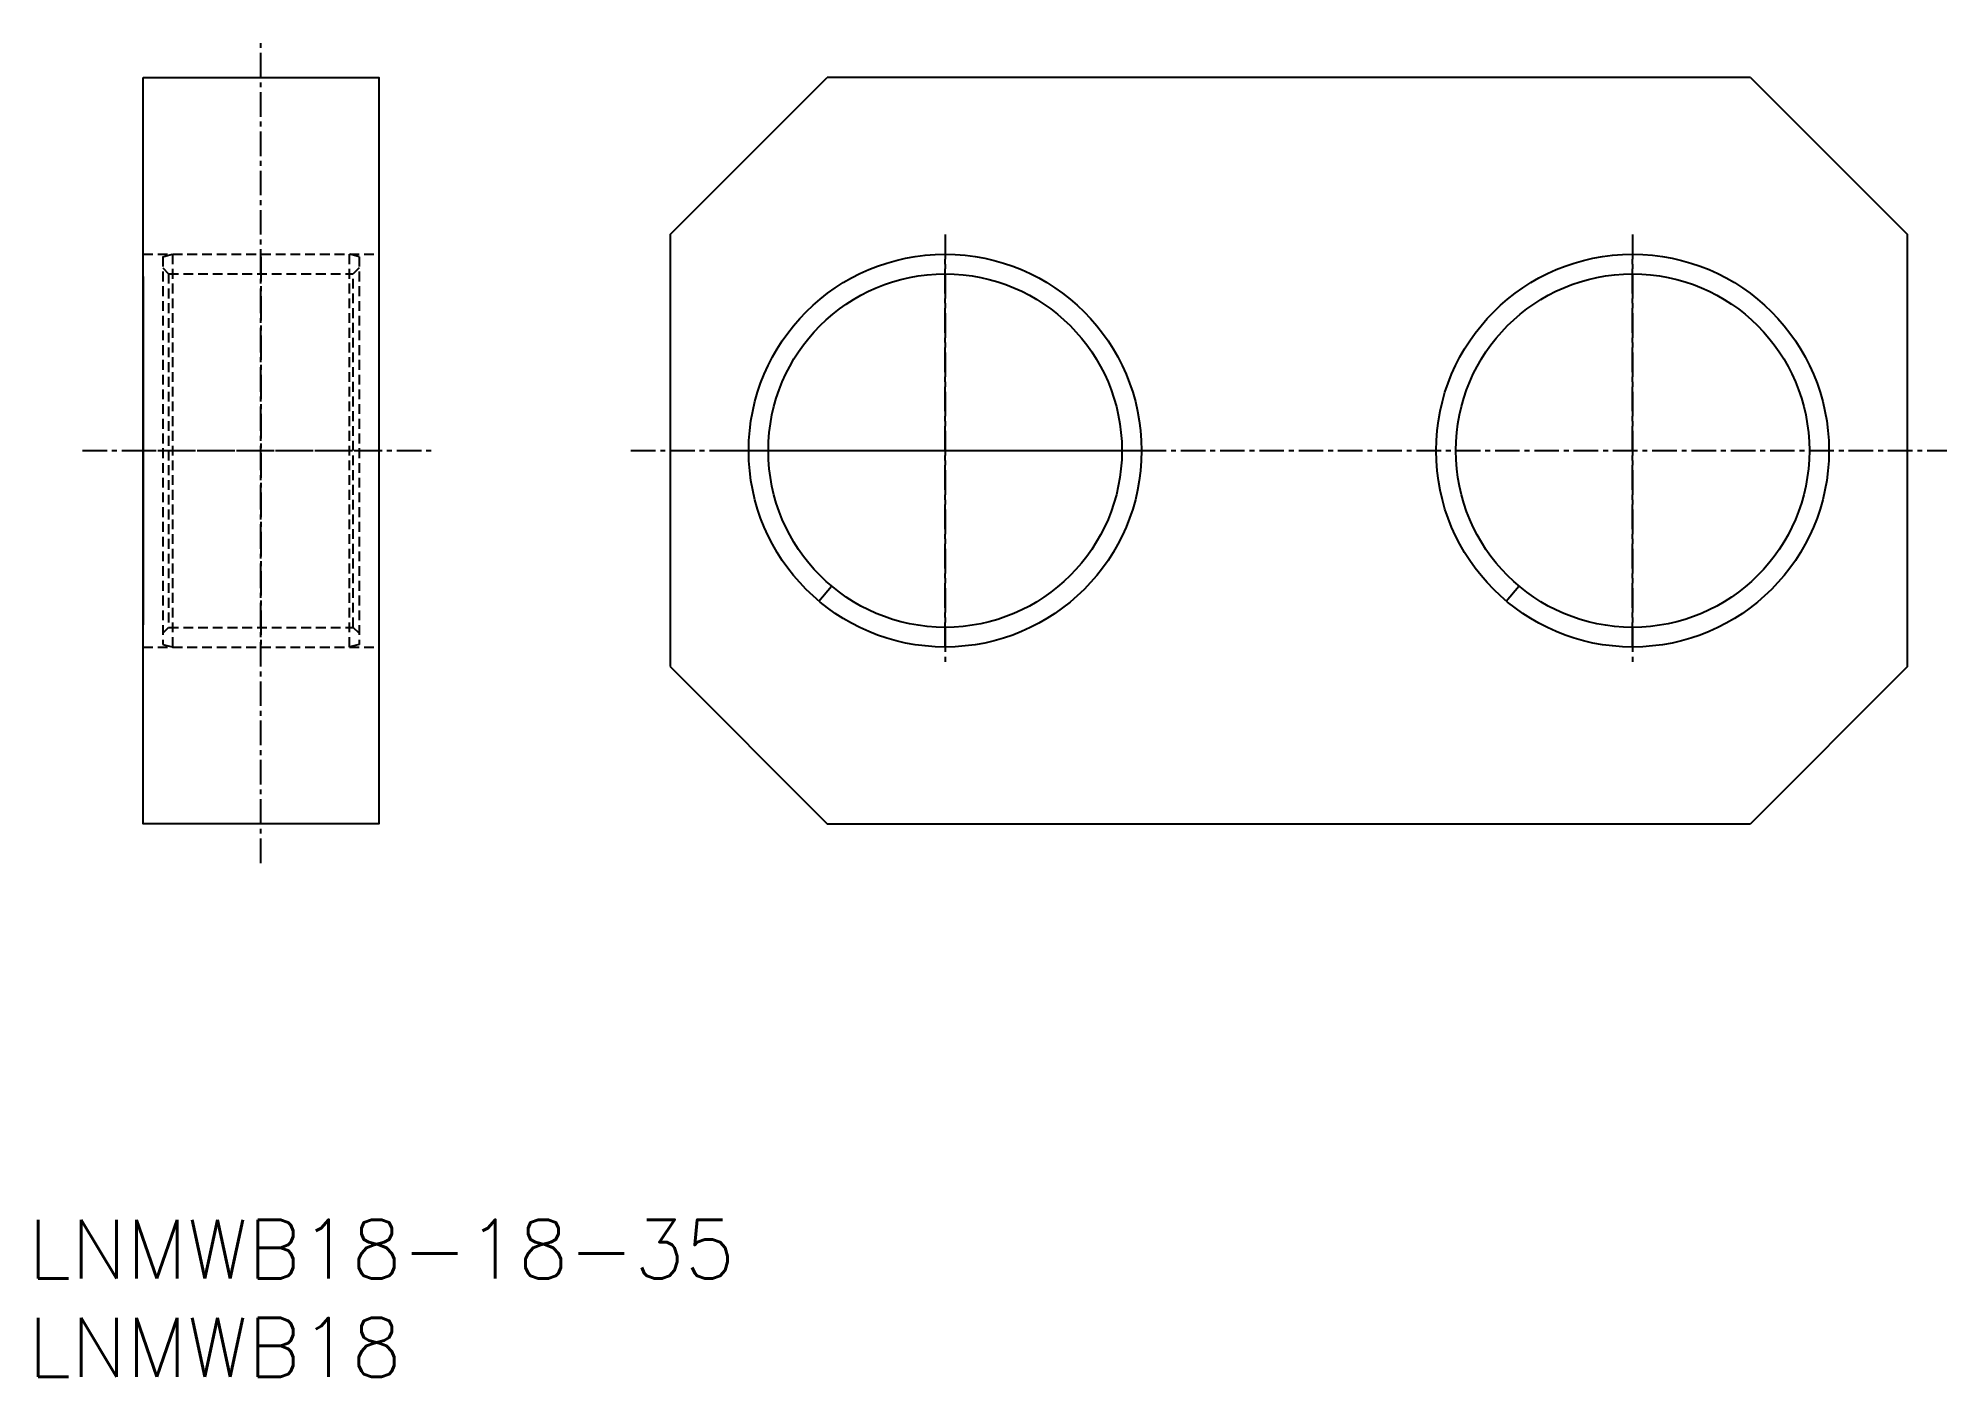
# Model space of a CAD drawing. Extents: x 92.7 to 189.8, y 57.3 to 125.5.
import ezdxf
from ezdxf.enums import TextEntityAlignment as Align

# ---------------------------------------------------------------- set-up
doc = ezdxf.new("R2010")
doc.units = 0
doc.header["$MEASUREMENT"] = 0
doc.linetypes.add('CENTER', pattern=[2, 1.25, -0.25, 0.25, -0.25])
doc.linetypes.add('DASHED', pattern=[0.75, 0.5, -0.25])
doc.layers.get('0').update_dxf_attribs({"linetype": 'CONTINUOUS'})
doc.layers.add('CENTER', color=1, linetype='CENTER')
doc.styles.get("Standard").update_dxf_attribs({"font": 'txt.shx', "bigfont": 'extfont.shx'})

msp = doc.modelspace()

# ---------------------------------------------------------------- linework, layer by layer
at = {"color": 7, "linetype": 'Continuous'}
for p, q in [((124.834, 115.466), (132.834, 123.466)), ((179.834, 123.466), (132.834, 123.466)), ((179.834, 123.466), (187.834, 115.466)), ((124.834, 115.466), (124.834, 93.466)), ((187.834, 93.466), (187.834, 115.466)), ((98, 113.332), (98, 95.6)), ((110, 113.332), (110, 95.6)), ((132.406, 96.805), (133.048, 97.571)), ((167.406, 96.805), (168.048, 97.571)), ((124.834, 93.466), (132.834, 85.466)), ((187.834, 93.466), (179.834, 85.466)), ((132.834, 85.466), (179.834, 85.466))]:
    msp.add_line(p, q, dxfattribs=at)
at = {"linetype": 'DASHED'}
for p, q in [((98, 114.466), (110, 114.466)), ((99, 114.332), (99.5, 114.466)), ((99, 114.332), (99, 94.6)), ((99, 113.766), (99.3, 113.466)), ((99.5, 114.466), (99.5, 94.466)), ((108.5, 94.466), (108.5, 114.466)), ((109, 114.332), (108.5, 114.466)), ((109, 113.766), (108.7, 113.466)), ((109, 114.332), (109, 94.6)), ((99.3, 113.466), (108.7, 113.466)), ((99.3, 113.466), (99.3, 95.466)), ((108.7, 95.466), (108.7, 113.466)), ((99, 95.166), (99.3, 95.466)), ((99.3, 95.466), (108.7, 95.466)), ((109, 95.166), (108.7, 95.466)), ((98, 94.466), (110, 94.466)), ((99, 94.6), (99.5, 94.466)), ((109, 94.6), (108.5, 94.466))]:
    msp.add_line(p, q, dxfattribs=at)
at = {"color": 3, "linetype": 'DASHED'}
for p, q in [((101.65, 95.466), (101.65, 95.466)), ((104, 95.466), (104, 95.466))]:
    msp.add_line(p, q, dxfattribs=at)
at = {"color": 7, "linetype": 'Continuous'}
msp.add_lwpolyline([(98, 123.466), (110, 123.466), (110, 85.466), (98, 85.466)], close=True, dxfattribs=at)
for centre, radius in [((138.834, 104.466), 10), ((173.834, 104.466), 10), ((138.834, 104.466), 9), ((173.834, 104.466), 9)]:
    msp.add_circle(centre, radius, dxfattribs=at)
at = {"layer": 'CENTER', "color": 1, "linetype": 'CENTER'}
for p, q in [((104, 83.466), (104, 125.466)), ((138.834, 115.466), (138.834, 93.466)), ((173.834, 115.466), (173.834, 93.466)), ((104, 114.332), (104, 94.6)), ((138.834, 94.466), (138.834, 114.466)), ((173.834, 94.466), (173.834, 114.466)), ((94.916, 104.466), (112.834, 104.466)), ((97.248, 104.466), (110, 104.466)), ((122.834, 104.466), (189.834, 104.466)), ((127.834, 104.466), (149.834, 104.466)), ((162.834, 104.466), (184.834, 104.466))]:
    msp.add_line(p, q, dxfattribs=at)

# ---------------------------------------------------------------- texts
at = {"color": 7, "linetype": 'Continuous'}
for s, p in [('LNMWB18-18-35', (92.143, 63.806)), ('LNMWB18', (92.143, 58.806))]:
    msp.add_text(s, height=3, dxfattribs=at).set_placement(p, align=Align.MIDDLE_LEFT)

doc.saveas('drawing.dxf')
